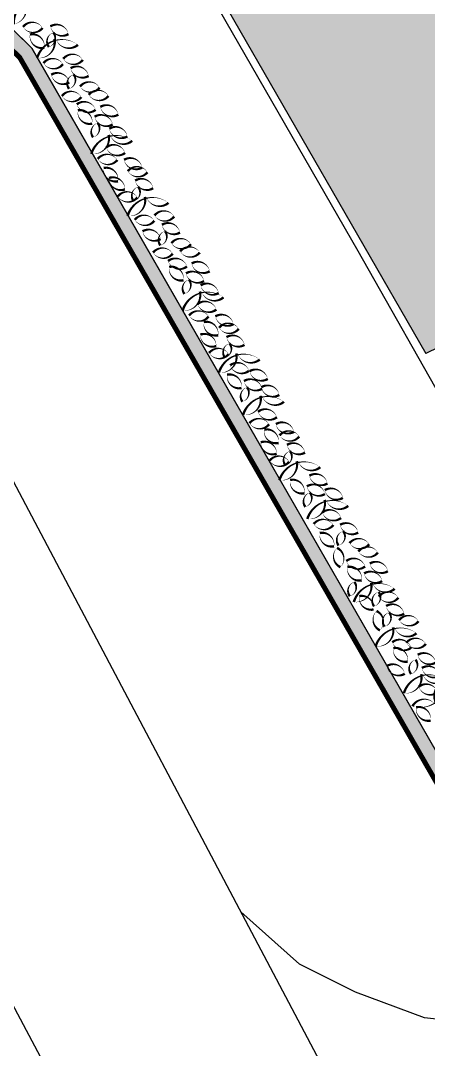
# Model space of a CAD drawing. Header units: millimetres. Extents: x 1754 to 2064, y 960 to 1845.
# Drawn here: x 1897.27 to 1905.37, y 1063.33 to 1083.79 of the extents above; entities that cross this region are included whole.
import ezdxf

# ---------------------------------------------------------------- set-up
doc = ezdxf.new("R2010")
doc.units = ezdxf.units.MM
for name, color, linetype in [('A_katastralni mapa', 7, 'Continuous'), ('dveře', 3, 'Continuous'), ('pohled', 4, 'Continuous'), ('srafa fasada', 253, 'Continuous'), ('SRAFY', 3, 'Continuous'), ('zariz.predmety', 203, 'Continuous'), ('ZDIVO', 1, 'Continuous')]:
    doc.layers.add(name, color=color, linetype=linetype)
doc.layers.add('FLOATING-WINDOWS', color=2, linetype='Continuous', plot=False)
picture_1 = doc.add_image_def('image1.jpg', size_in_pixel=(880, 658))

msp = doc.modelspace()

# ---------------------------------------------------------------- hatches: boundary and pattern name
at = {"layer": 'srafa fasada', "linetype": 'Continuous', "lineweight": 0}
h = msp.add_hatch(color=253, dxfattribs=at)
h.dxf.hatch_style = 1
h.paths.add_polyline_path([(1911.962, 1066.207), (1912.092, 1065.942), (1908.184, 1064.026), (1902.718, 1073.539), (1897.252, 1083.051), (1887.555, 1092.599), (1887.766, 1092.812), (1897.491, 1083.236), (1902.909, 1073.808), (1908.307, 1064.415)])
h = msp.add_hatch(color=253, dxfattribs=at)
h.dxf.hatch_style = 1
h.paths.add_polyline_path([(1901.224, 1084.291), (1913.483, 1090.3), (1917.093, 1082.938), (1912.932, 1080.898), (1911.535, 1083.749), (1908.706, 1082.362), (1910.104, 1079.511), (1905.319, 1077.166)])

# ---------------------------------------------------------------- linework, layer by layer
at = {"layer": 'A_katastralni mapa'}
for p, q in [((1890.027, 1088.044), (1947.975, 978.405)), ((1897.252, 1083.051), (1927.22, 1030.9)), ((1888.515, 1080.347), (1942.819, 978.438)), ((1902.811, 1065.024), (1901.642, 1066.069)), ((1903.927, 1064.469), (1902.811, 1065.024)), ((1905.292, 1063.96), (1903.927, 1064.469)), ((1906.965, 1063.78), (1905.292, 1063.96))]:
    msp.add_line(p, q, dxfattribs=at)
at = {"layer": 'dveře'}
for p in [(1901.224, 1084.291), (1910.104, 1079.511)]:
    msp.add_line(p, (1905.319, 1077.166), dxfattribs=at)
at = {"layer": 'FLOATING-WINDOWS'}
msp.add_lwpolyline([(1911.962, 1066.207), (1912.092, 1065.942), (1908.184, 1064.026), (1902.718, 1073.539), (1897.252, 1083.051), (1887.555, 1092.599), (1887.766, 1092.812), (1897.491, 1083.236), (1902.909, 1073.808), (1908.307, 1064.415)], close=True, dxfattribs=at)
at = {"layer": 'pohled', "const_width": 0.1}
msp.add_lwpolyline([(1906.264, 1111.047), (1898.803, 1108.181), (1877.62, 1098.406), (1881.665, 1096.061), (1886.929, 1093.215), (1897.252, 1083.051), (1908.184, 1064.026), (1925.221, 1072.378)], close=True, dxfattribs=at)
at = {"layer": 'SRAFY'}
for p, q in [((1897.491, 1083.236), (1887.766, 1092.812)), ((1908.184, 1064.026), (1897.252, 1083.051)), ((1908.307, 1064.415), (1897.491, 1083.236))]:
    msp.add_line(p, q, dxfattribs=at)
at = {"layer": 'zariz.predmety', "color": 253, "linetype": 'Continuous', "ltscale": 0.001}
for points in [[(1897.132, 1083.713, 0, 0, 0.520567), (1897.132, 1083.713, 0, 0.05, 0.520567), (1897.337, 1084.181, 0, 0.05, 0.520567), (1897.369, 1084.184, 0, 0.05, 0.520567), (1897.817, 1084.219, 0, 0.05, 0.520567), (1897.132, 1083.713, 0.05, 0.05, 0)], [(1897.317, 1083.661, 0, 0, 0.520567), (1897.317, 1083.661, 0, 0.05, 0.520567), (1897.706, 1083.64, 0, 0.05, 0.520567), (1897.317, 1083.661, 0.05, 0.05, 0)], [(1898.219, 1083.518, 0, 0, 0.520567), (1898.219, 1083.518, 0, 0.05, 0.520567), (1897.861, 1083.671, 0, 0.05, 0.520567), (1898.219, 1083.518, 0.05, 0.05, 0)], [(1897.455, 1083.509, 0, 0, 0.520567), (1897.455, 1083.509, 0, 0.05, 0.520567), (1897.74, 1083.245, 0, 0.05, 0.520567), (1897.455, 1083.509, 0.05, 0.05, 0)], [(1897.92, 1083.547, 0, 0, 0.520567), (1897.92, 1083.547, 0, 0.05, 0.520567), (1897.831, 1083.262, 0, 0.05, 0.520567), (1897.92, 1083.547, 0.05, 0.05, 0)], [(1897.597, 1083.043, 0, 0, 0.520567), (1897.597, 1083.043, 0, 0.05, 0.520567), (1897.941, 1083.421, 0, 0.05, 0.520567), (1897.972, 1083.414, 0, 0.05, 0.520567), (1898.408, 1083.304, 0, 0.05, 0.520567), (1897.597, 1083.043, 0.05, 0.05, 0)], [(1897.723, 1082.94, 0, 0, 0.520567), (1897.723, 1082.94, 0, 0.05, 0.520567), (1898.111, 1082.919, 0, 0.05, 0.520567), (1897.723, 1082.94, 0.05, 0.05, 0)], [(1898.117, 1083.026, 0, 0, 0.520567), (1898.117, 1083.026, 0, 0.05, 0.520567), (1898.505, 1083.005, 0, 0.05, 0.520567), (1898.117, 1083.026, 0.05, 0.05, 0)], [(1898.62, 1082.686, 0, 0, 0.520567), (1898.62, 1082.686, 0, 0.05, 0.520567), (1898.263, 1082.839, 0, 0.05, 0.520567), (1898.62, 1082.686, 0.05, 0.05, 0)], [(1898.235, 1082.557, 0, 0, 0.520567), (1898.235, 1082.557, 0, 0.05, 0.520567), (1897.878, 1082.71, 0, 0.05, 0.520567), (1898.235, 1082.557, 0.05, 0.05, 0)], [(1898.322, 1082.715, 0, 0, 0.520567), (1898.322, 1082.715, 0, 0.05, 0.520567), (1898.232, 1082.43, 0, 0.05, 0.520567), (1898.322, 1082.715, 0.05, 0.05, 0)], [(1898.45, 1082.475, 0, 0, 0.520567), (1898.45, 1082.475, 0, 0.05, 0.520567), (1898.839, 1082.454, 0, 0.05, 0.520567), (1898.45, 1082.475, 0.05, 0.05, 0)], [(1898.088, 1082.287, 0, 0, 0.520567), (1898.088, 1082.287, 0, 0.05, 0.520567), (1898.476, 1082.266, 0, 0.05, 0.520567), (1898.088, 1082.287, 0.05, 0.05, 0)], [(1898.625, 1082.309, 0, 0, 0.520567), (1898.625, 1082.309, 0, 0.05, 0.520567), (1899.013, 1082.288, 0, 0.05, 0.520567), (1898.625, 1082.309, 0.05, 0.05, 0)], [(1898.759, 1082.012, 0, 0, 0.520567), (1898.759, 1082.012, 0, 0.05, 0.520567), (1898.385, 1082.12, 0, 0.05, 0.520567), (1898.759, 1082.012, 0.05, 0.05, 0)], [(1898.406, 1082.001, 0, 0, 0.520567), (1898.406, 1082.001, 0, 0.05, 0.520567), (1898.691, 1081.736, 0, 0.05, 0.520567), (1898.406, 1082.001, 0.05, 0.05, 0)], [(1899.211, 1081.917, 0, 0, 0.520567), (1899.211, 1081.917, 0, 0.05, 0.520567), (1898.853, 1082.07, 0, 0.05, 0.520567), (1899.211, 1081.917, 0.05, 0.05, 0)], [(1899.098, 1081.722, 0, 0, 0.520567), (1899.098, 1081.722, 0, 0.05, 0.520567), (1898.74, 1081.875, 0, 0.05, 0.520567), (1899.098, 1081.722, 0.05, 0.05, 0)], [(1898.8, 1081.75, 0, 0, 0.520567), (1898.8, 1081.75, 0, 0.05, 0.520567), (1898.71, 1081.465, 0, 0.05, 0.520567), (1898.8, 1081.75, 0.05, 0.05, 0)], [(1899.032, 1081.637, 0, 0, 0.520567), (1899.032, 1081.637, 0, 0.05, 0.520567), (1899.39, 1081.484, 0, 0.05, 0.520567), (1899.032, 1081.637, 0.05, 0.05, 0)], [(1898.674, 1081.136, 0, 0, 0.520567), (1898.674, 1081.136, 0, 0.05, 0.520567), (1899.019, 1081.514, 0, 0.05, 0.520567), (1899.05, 1081.507, 0, 0.05, 0.520567), (1899.486, 1081.396, 0, 0.05, 0.520567), (1898.674, 1081.136, 0.05, 0.05, 0)], [(1899.344, 1081.156, 0, 0, 0.520567), (1899.344, 1081.156, 0, 0.05, 0.520567), (1898.97, 1081.264, 0, 0.05, 0.520567), (1899.344, 1081.156, 0.05, 0.05, 0)], [(1898.802, 1081.036, 0, 0, 0.520567), (1898.802, 1081.036, 0, 0.05, 0.520567), (1899.19, 1081.015, 0, 0.05, 0.520567), (1898.802, 1081.036, 0.05, 0.05, 0)], [(1899.683, 1080.865, 0, 0, 0.520567), (1899.683, 1080.865, 0, 0.05, 0.520567), (1899.325, 1081.018, 0, 0.05, 0.520567), (1899.683, 1080.865, 0.05, 0.05, 0)], [(1898.92, 1080.856, 0, 0, 0.520567), (1898.92, 1080.856, 0, 0.05, 0.520567), (1899.205, 1080.592, 0, 0.05, 0.520567), (1898.92, 1080.856, 0.05, 0.05, 0)], [(1899.4, 1080.792, 0, 0, 0.520567), (1899.4, 1080.792, 0, 0.05, 0.520567), (1899.788, 1080.771, 0, 0.05, 0.520567), (1899.4, 1080.792, 0.05, 0.05, 0)], [(1899.341, 1080.429, 0, 0, 0.520567), (1899.341, 1080.429, 0, 0.05, 0.520567), (1899.026, 1080.657, 0, 0.05, 0.520567), (1899.341, 1080.429, 0.05, 0.05, 0)], [(1899.903, 1080.453, 0, 0, 0.520567), (1899.903, 1080.453, 0, 0.05, 0.520567), (1899.546, 1080.606, 0, 0.05, 0.520567), (1899.903, 1080.453, 0.05, 0.05, 0)], [(1899.2, 1080.291, 0, 0, 0.520567), (1899.2, 1080.291, 0, 0.05, 0.520567), (1899.588, 1080.271, 0, 0.05, 0.520567), (1899.2, 1080.291, 0.05, 0.05, 0)], [(1899.605, 1080.481, 0, 0, 0.520567), (1899.605, 1080.481, 0, 0.05, 0.520567), (1899.515, 1080.196, 0, 0.05, 0.520567), (1899.605, 1080.481, 0.05, 0.05, 0)], [(1899.395, 1079.903, 0, 0, 0.520567), (1899.395, 1079.903, 0, 0.05, 0.520567), (1899.739, 1080.28, 0, 0.05, 0.520567), (1899.77, 1080.273, 0, 0.05, 0.520567), (1900.207, 1080.163, 0, 0.05, 0.520567), (1899.395, 1079.903, 0.05, 0.05, 0)], [(1899.931, 1079.912, 0, 0, 0.520567), (1899.931, 1079.912, 0, 0.05, 0.520567), (1900.32, 1079.891, 0, 0.05, 0.520567), (1899.931, 1079.912, 0.05, 0.05, 0)], [(1899.537, 1079.826, 0, 0, 0.520567), (1899.537, 1079.826, 0, 0.05, 0.520567), (1899.926, 1079.806, 0, 0.05, 0.520567), (1899.537, 1079.826, 0.05, 0.05, 0)], [(1900.435, 1079.573, 0, 0, 0.520567), (1900.435, 1079.573, 0, 0.05, 0.520567), (1900.077, 1079.726, 0, 0.05, 0.520567), (1900.435, 1079.573, 0.05, 0.05, 0)], [(1900.05, 1079.443, 0, 0, 0.520567), (1900.05, 1079.443, 0, 0.05, 0.520567), (1899.692, 1079.596, 0, 0.05, 0.520567), (1900.05, 1079.443, 0.05, 0.05, 0)], [(1900.137, 1079.601, 0, 0, 0.520567), (1900.137, 1079.601, 0, 0.05, 0.520567), (1900.047, 1079.316, 0, 0.05, 0.520567), (1900.137, 1079.601, 0.05, 0.05, 0)], [(1900.265, 1079.362, 0, 0, 0.520567), (1900.265, 1079.362, 0, 0.05, 0.520567), (1900.653, 1079.341, 0, 0.05, 0.520567), (1900.265, 1079.362, 0.05, 0.05, 0)], [(1899.902, 1079.173, 0, 0, 0.520567), (1899.902, 1079.173, 0, 0.05, 0.520567), (1900.291, 1079.153, 0, 0.05, 0.520567), (1899.902, 1079.173, 0.05, 0.05, 0)], [(1900.44, 1079.196, 0, 0, 0.520567), (1900.44, 1079.196, 0, 0.05, 0.520567), (1900.828, 1079.175, 0, 0.05, 0.520567), (1900.44, 1079.196, 0.05, 0.05, 0)], [(1900.574, 1078.898, 0, 0, 0.520567), (1900.574, 1078.898, 0, 0.05, 0.520567), (1900.2, 1079.006, 0, 0.05, 0.520567), (1900.574, 1078.898, 0.05, 0.05, 0)], [(1901.025, 1078.803, 0, 0, 0.520567), (1901.025, 1078.803, 0, 0.05, 0.520567), (1900.668, 1078.957, 0, 0.05, 0.520567), (1901.025, 1078.803, 0.05, 0.05, 0)], [(1900.221, 1078.888, 0, 0, 0.520567), (1900.221, 1078.888, 0, 0.05, 0.520567), (1900.506, 1078.623, 0, 0.05, 0.520567), (1900.221, 1078.888, 0.05, 0.05, 0)], [(1900.913, 1078.608, 0, 0, 0.520567), (1900.913, 1078.608, 0, 0.05, 0.520567), (1900.555, 1078.761, 0, 0.05, 0.520567), (1900.913, 1078.608, 0.05, 0.05, 0)], [(1900.614, 1078.637, 0, 0, 0.520567), (1900.614, 1078.637, 0, 0.05, 0.520567), (1900.525, 1078.352, 0, 0.05, 0.520567), (1900.614, 1078.637, 0.05, 0.05, 0)], [(1900.847, 1078.523, 0, 0, 0.520567), (1900.847, 1078.523, 0, 0.05, 0.520567), (1901.204, 1078.37, 0, 0.05, 0.520567), (1900.847, 1078.523, 0.05, 0.05, 0)], [(1900.489, 1078.023, 0, 0, 0.520567), (1900.489, 1078.023, 0, 0.05, 0.520567), (1900.833, 1078.4, 0, 0.05, 0.520567), (1900.864, 1078.393, 0, 0.05, 0.520567), (1901.3, 1078.283, 0, 0.05, 0.520567), (1900.489, 1078.023, 0.05, 0.05, 0)], [(1901.159, 1078.042, 0, 0, 0.520567), (1901.159, 1078.042, 0, 0.05, 0.520567), (1900.785, 1078.15, 0, 0.05, 0.520567), (1901.159, 1078.042, 0.05, 0.05, 0)], [(1900.616, 1077.923, 0, 0, 0.520567), (1900.616, 1077.923, 0, 0.05, 0.520567), (1901.005, 1077.902, 0, 0.05, 0.520567), (1900.616, 1077.923, 0.05, 0.05, 0)], [(1901.498, 1077.752, 0, 0, 0.520567), (1901.498, 1077.752, 0, 0.05, 0.520567), (1901.14, 1077.905, 0, 0.05, 0.520567), (1901.498, 1077.752, 0.05, 0.05, 0)], [(1900.909, 1077.794, 0, 0, 0.520567), (1900.909, 1077.794, 0, 0.05, 0.520567), (1901.194, 1077.53, 0, 0.05, 0.520567), (1900.909, 1077.794, 0.05, 0.05, 0)], [(1901.214, 1077.679, 0, 0, 0.520567), (1901.214, 1077.679, 0, 0.05, 0.520567), (1901.603, 1077.658, 0, 0.05, 0.520567), (1901.214, 1077.679, 0.05, 0.05, 0)], [(1901.156, 1077.315, 0, 0, 0.520567), (1901.156, 1077.315, 0, 0.05, 0.520567), (1900.84, 1077.543, 0, 0.05, 0.520567), (1901.156, 1077.315, 0.05, 0.05, 0)], [(1901.718, 1077.339, 0, 0, 0.520567), (1901.718, 1077.339, 0, 0.05, 0.520567), (1901.36, 1077.492, 0, 0.05, 0.520567), (1901.718, 1077.339, 0.05, 0.05, 0)], [(1901.42, 1077.368, 0, 0, 0.520567), (1901.42, 1077.368, 0, 0.05, 0.520567), (1901.33, 1077.083, 0, 0.05, 0.520567), (1901.42, 1077.368, 0.05, 0.05, 0)], [(1901.015, 1077.178, 0, 0, 0.520567), (1901.015, 1077.178, 0, 0.05, 0.520567), (1901.403, 1077.157, 0, 0.05, 0.520567), (1901.015, 1077.178, 0.05, 0.05, 0)], [(1901.21, 1076.789, 0, 0, 0.520567), (1901.21, 1076.789, 0, 0.05, 0.520567), (1901.554, 1077.167, 0, 0.05, 0.520567), (1901.585, 1077.16, 0, 0.05, 0.520567), (1902.021, 1077.049, 0, 0.05, 0.520567), (1901.21, 1076.789, 0.05, 0.05, 0)], [(1901.806, 1076.824, 0, 0, 0.520567), (1901.806, 1076.824, 0, 0.05, 0.520567), (1901.433, 1076.932, 0, 0.05, 0.520567), (1901.806, 1076.824, 0.05, 0.05, 0)], [(1901.374, 1076.746, 0, 0, 0.520567), (1901.374, 1076.746, 0, 0.05, 0.520567), (1901.659, 1076.481, 0, 0.05, 0.520567), (1901.374, 1076.746, 0.05, 0.05, 0)], [(1902.179, 1076.662, 0, 0, 0.520567), (1902.179, 1076.662, 0, 0.05, 0.520567), (1901.821, 1076.815, 0, 0.05, 0.520567), (1902.179, 1076.662, 0.05, 0.05, 0)], [(1901.768, 1076.495, 0, 0, 0.520567), (1901.768, 1076.495, 0, 0.05, 0.520567), (1901.678, 1076.21, 0, 0.05, 0.520567), (1901.768, 1076.495, 0.05, 0.05, 0)], [(1902.066, 1076.467, 0, 0, 0.520567), (1902.066, 1076.467, 0, 0.05, 0.520567), (1901.708, 1076.62, 0, 0.05, 0.520567), (1902.066, 1076.467, 0.05, 0.05, 0)], [(1902.052, 1076.497, 0, 0, 0.520567), (1902.052, 1076.497, 0, 0.05, 0.520567), (1902.41, 1076.344, 0, 0.05, 0.520567), (1902.052, 1076.497, 0.05, 0.05, 0)], [(1901.69, 1075.948, 0, 0, 0.520567), (1901.69, 1075.948, 0, 0.05, 0.520567), (1902.035, 1076.326, 0, 0.05, 0.520567), (1902.066, 1076.319, 0, 0.05, 0.520567), (1902.502, 1076.208, 0, 0.05, 0.520567), (1901.69, 1075.948, 0.05, 0.05, 0)], [(1902.361, 1075.901, 0, 0, 0.520567), (1902.361, 1075.901, 0, 0.05, 0.520567), (1901.987, 1076.009, 0, 0.05, 0.520567), (1902.361, 1075.901, 0.05, 0.05, 0)], [(1901.818, 1075.782, 0, 0, 0.520567), (1901.818, 1075.782, 0, 0.05, 0.520567), (1902.206, 1075.761, 0, 0.05, 0.520567), (1901.818, 1075.782, 0.05, 0.05, 0)], [(1902.111, 1075.654, 0, 0, 0.520567), (1902.111, 1075.654, 0, 0.05, 0.520567), (1902.396, 1075.389, 0, 0.05, 0.520567), (1902.111, 1075.654, 0.05, 0.05, 0)], [(1902.699, 1075.611, 0, 0, 0.520567), (1902.699, 1075.611, 0, 0.05, 0.520567), (1902.342, 1075.764, 0, 0.05, 0.520567), (1902.699, 1075.611, 0.05, 0.05, 0)], [(1902.416, 1075.538, 0, 0, 0.520567), (1902.416, 1075.538, 0, 0.05, 0.520567), (1902.804, 1075.517, 0, 0.05, 0.520567), (1902.416, 1075.538, 0.05, 0.05, 0)], [(1902.357, 1075.174, 0, 0, 0.520567), (1902.357, 1075.174, 0, 0.05, 0.520567), (1902.042, 1075.402, 0, 0.05, 0.520567), (1902.357, 1075.174, 0.05, 0.05, 0)], [(1902.92, 1075.198, 0, 0, 0.520567), (1902.92, 1075.198, 0, 0.05, 0.520567), (1902.562, 1075.351, 0, 0.05, 0.520567), (1902.92, 1075.198, 0.05, 0.05, 0)], [(1902.216, 1075.037, 0, 0, 0.520567), (1902.216, 1075.037, 0, 0.05, 0.520567), (1902.605, 1075.016, 0, 0.05, 0.520567), (1902.216, 1075.037, 0.05, 0.05, 0)], [(1902.621, 1075.227, 0, 0, 0.520567), (1902.621, 1075.227, 0, 0.05, 0.520567), (1902.532, 1074.942, 0, 0.05, 0.520567), (1902.621, 1075.227, 0.05, 0.05, 0)], [(1902.411, 1074.648, 0, 0, 0.520567), (1902.411, 1074.648, 0, 0.05, 0.520567), (1902.756, 1075.026, 0, 0.05, 0.520567), (1902.787, 1075.019, 0, 0.05, 0.520567), (1903.223, 1074.908, 0, 0.05, 0.520567), (1902.411, 1074.648, 0.05, 0.05, 0)], [(1902.624, 1074.654, 0, 0, 0.520567), (1902.624, 1074.654, 0, 0.05, 0.520567), (1902.909, 1074.389, 0, 0.05, 0.520567), (1902.624, 1074.654, 0.05, 0.05, 0)], [(1903.366, 1074.584, 0, 0, 0.520567), (1903.366, 1074.584, 0, 0.05, 0.520567), (1903.008, 1074.737, 0, 0.05, 0.520567), (1903.366, 1074.584, 0.05, 0.05, 0)], [(1903.316, 1074.374, 0, 0, 0.520567), (1903.316, 1074.374, 0, 0.05, 0.520567), (1902.958, 1074.527, 0, 0.05, 0.520567), (1903.316, 1074.374, 0.05, 0.05, 0)], [(1903.314, 1074.45, 0, 0, 0.520567), (1903.314, 1074.45, 0, 0.05, 0.520567), (1903.672, 1074.297, 0, 0.05, 0.520567), (1903.314, 1074.45, 0.05, 0.05, 0)], [(1903.017, 1074.403, 0, 0, 0.520567), (1903.017, 1074.403, 0, 0.05, 0.520567), (1902.928, 1074.118, 0, 0.05, 0.520567), (1903.017, 1074.403, 0.05, 0.05, 0)], [(1902.967, 1073.879, 0, 0, 0.520567), (1902.967, 1073.879, 0, 0.05, 0.520567), (1903.311, 1074.256, 0, 0.05, 0.520567), (1903.342, 1074.249, 0, 0.05, 0.520567), (1903.779, 1074.139, 0, 0.05, 0.520567), (1902.967, 1073.879, 0.05, 0.05, 0)], [(1903.637, 1073.898, 0, 0, 0.520567), (1903.637, 1073.898, 0, 0.05, 0.520567), (1903.263, 1074.006, 0, 0.05, 0.520567), (1903.637, 1073.898, 0.05, 0.05, 0)], [(1903.094, 1073.778, 0, 0, 0.520567), (1903.094, 1073.778, 0, 0.05, 0.520567), (1903.483, 1073.758, 0, 0.05, 0.520567), (1903.094, 1073.778, 0.05, 0.05, 0)], [(1903.678, 1073.636, 0, 0, 0.520567), (1903.678, 1073.636, 0, 0.05, 0.520567), (1903.588, 1073.351, 0, 0.05, 0.520567), (1903.678, 1073.636, 0.05, 0.05, 0)], [(1903.976, 1073.608, 0, 0, 0.520567), (1903.976, 1073.608, 0, 0.05, 0.520567), (1903.618, 1073.761, 0, 0.05, 0.520567), (1903.976, 1073.608, 0.05, 0.05, 0)], [(1903.213, 1073.599, 0, 0, 0.520567), (1903.213, 1073.599, 0, 0.05, 0.520567), (1903.497, 1073.334, 0, 0.05, 0.520567), (1903.213, 1073.599, 0.05, 0.05, 0)], [(1903.806, 1073.397, 0, 0, 0.520567), (1903.806, 1073.397, 0, 0.05, 0.520567), (1904.194, 1073.376, 0, 0.05, 0.520567), (1903.806, 1073.397, 0.05, 0.05, 0)], [(1903.556, 1073.303, 0, 0, 0.520567), (1903.556, 1073.303, 0, 0.05, 0.520567), (1903.624, 1072.92, 0, 0.05, 0.520567), (1903.556, 1073.303, 0.05, 0.05, 0)], [(1903.98, 1073.231, 0, 0, 0.520567), (1903.98, 1073.231, 0, 0.05, 0.520567), (1904.369, 1073.21, 0, 0.05, 0.520567), (1903.98, 1073.231, 0.05, 0.05, 0)], [(1904.115, 1072.934, 0, 0, 0.520567), (1904.115, 1072.934, 0, 0.05, 0.520567), (1903.741, 1073.042, 0, 0.05, 0.520567), (1904.115, 1072.934, 0.05, 0.05, 0)], [(1904.566, 1072.839, 0, 0, 0.520567), (1904.566, 1072.839, 0, 0.05, 0.520567), (1904.209, 1072.992, 0, 0.05, 0.520567), (1904.566, 1072.839, 0.05, 0.05, 0)], [(1903.762, 1072.923, 0, 0, 0.520567), (1903.762, 1072.923, 0, 0.05, 0.520567), (1904.047, 1072.658, 0, 0.05, 0.520567), (1903.762, 1072.923, 0.05, 0.05, 0)], [(1904.453, 1072.643, 0, 0, 0.520567), (1904.453, 1072.643, 0, 0.05, 0.520567), (1904.096, 1072.796, 0, 0.05, 0.520567), (1904.453, 1072.643, 0.05, 0.05, 0)], [(1903.902, 1072.627, 0, 0, 0.520567), (1903.902, 1072.627, 0, 0.05, 0.520567), (1903.812, 1072.342, 0, 0.05, 0.520567), (1903.902, 1072.627, 0.05, 0.05, 0)], [(1903.89, 1072.228, 0, 0, 0.520567), (1903.89, 1072.228, 0, 0.05, 0.520567), (1904.234, 1072.606, 0, 0.05, 0.520567), (1904.265, 1072.599, 0, 0.05, 0.520567), (1904.701, 1072.489, 0, 0.05, 0.520567), (1903.89, 1072.228, 0.05, 0.05, 0)], [(1904.383, 1072.427, 0, 0, 0.520567), (1904.383, 1072.427, 0, 0.05, 0.520567), (1904.293, 1072.142, 0, 0.05, 0.520567), (1904.383, 1072.427, 0.05, 0.05, 0)], [(1904.386, 1072.333, 0, 0, 0.520567), (1904.386, 1072.333, 0, 0.05, 0.520567), (1904.775, 1072.312, 0, 0.05, 0.520567), (1904.386, 1072.333, 0.05, 0.05, 0)], [(1903.999, 1072.344, 0, 0, 0.520567), (1903.999, 1072.344, 0, 0.05, 0.520567), (1904.283, 1072.079, 0, 0.05, 0.520567), (1903.999, 1072.344, 0.05, 0.05, 0)], [(1904.89, 1071.994, 0, 0, 0.520567), (1904.89, 1071.994, 0, 0.05, 0.520567), (1904.532, 1072.147, 0, 0.05, 0.520567), (1904.89, 1071.994, 0.05, 0.05, 0)], [(1904.342, 1072.048, 0, 0, 0.520567), (1904.342, 1072.048, 0, 0.05, 0.520567), (1904.41, 1071.665, 0, 0.05, 0.520567), (1904.342, 1072.048, 0.05, 0.05, 0)], [(1904.592, 1072.022, 0, 0, 0.520567), (1904.592, 1072.022, 0, 0.05, 0.520567), (1904.502, 1071.737, 0, 0.05, 0.520567), (1904.592, 1072.022, 0.05, 0.05, 0)], [(1904.789, 1071.866, 0, 0, 0.520567), (1904.789, 1071.866, 0, 0.05, 0.520567), (1905.177, 1071.845, 0, 0.05, 0.520567), (1904.789, 1071.866, 0.05, 0.05, 0)], [(1904.324, 1071.346, 0, 0, 0.520567), (1904.324, 1071.346, 0, 0.05, 0.520567), (1904.669, 1071.723, 0, 0.05, 0.520567), (1904.7, 1071.717, 0, 0.05, 0.520567), (1905.136, 1071.606, 0, 0.05, 0.520567), (1904.324, 1071.346, 0.05, 0.05, 0)], [(1905.029, 1071.319, 0, 0, 0.520567), (1905.029, 1071.319, 0, 0.05, 0.520567), (1904.655, 1071.427, 0, 0.05, 0.520567), (1905.029, 1071.319, 0.05, 0.05, 0)], [(1904.933, 1071.416, 0, 0, 0.520567), (1904.933, 1071.416, 0, 0.05, 0.520567), (1905.321, 1071.395, 0, 0.05, 0.520567), (1904.933, 1071.416, 0.05, 0.05, 0)], [(1904.676, 1071.309, 0, 0, 0.520567), (1904.676, 1071.309, 0, 0.05, 0.520567), (1904.961, 1071.044, 0, 0.05, 0.520567), (1904.676, 1071.309, 0.05, 0.05, 0)], [(1905.519, 1071.024, 0, 0, 0.520567), (1905.519, 1071.024, 0, 0.05, 0.520567), (1905.161, 1071.177, 0, 0.05, 0.520567), (1905.519, 1071.024, 0.05, 0.05, 0)], [(1904.902, 1070.801, 0, 0, 0.520567), (1904.902, 1070.801, 0, 0.05, 0.520567), (1904.545, 1070.954, 0, 0.05, 0.520567), (1904.902, 1070.801, 0.05, 0.05, 0)], [(1905.117, 1071.081, 0, 0, 0.520567), (1905.117, 1071.081, 0, 0.05, 0.520567), (1905.028, 1070.796, 0, 0.05, 0.520567), (1905.117, 1071.081, 0.05, 0.05, 0)], [(1905.243, 1070.915, 0, 0, 0.520567), (1905.243, 1070.915, 0, 0.05, 0.520567), (1905.601, 1070.762, 0, 0.05, 0.520567), (1905.243, 1070.915, 0.05, 0.05, 0)], [(1904.885, 1070.415, 0, 0, 0.520567), (1904.885, 1070.415, 0, 0.05, 0.520567), (1905.23, 1070.792, 0, 0.05, 0.520567), (1905.261, 1070.786, 0, 0.05, 0.520567), (1905.697, 1070.675, 0, 0.05, 0.520567), (1904.885, 1070.415, 0.05, 0.05, 0)], [(1905.73, 1070.675, 0, 0, 0.520567), (1905.73, 1070.675, 0, 0.05, 0.520567), (1905.535, 1070.203, 0, 0.05, 0.520567), (1905.503, 1070.199, 0, 0.05, 0.520567), (1905.055, 1070.155, 0, 0.05, 0.520567), (1905.73, 1070.675, 0.05, 0.05, 0)], [(1905.555, 1070.434, 0, 0, 0.520567), (1905.555, 1070.434, 0, 0.05, 0.520567), (1905.182, 1070.542, 0, 0.05, 0.520567), (1905.555, 1070.434, 0.05, 0.05, 0)], [(1905.131, 1070.135, 0, 0, 0.520567), (1905.131, 1070.135, 0, 0.05, 0.520567), (1905.416, 1069.87, 0, 0.05, 0.520567), (1905.131, 1070.135, 0.05, 0.05, 0)]]:
    msp.add_lwpolyline(points, format="xyseb", close=True, dxfattribs=at)
at = {"layer": 'ZDIVO'}
for p, q in [((1903.975, 1079.203), (1901.014, 1084.355)), ((1908.692, 1070.862), (1903.975, 1079.203))]:
    msp.add_line(p, q, dxfattribs=at)

# ---------------------------------------------------------------- pictures from other files: only their frames are drawn
at = {"layer": 'A_katastralni mapa'}
image = msp.add_image(picture_1, insert=(1753.89, 959.669), size_in_units=(310.444, 232.128), dxfattribs=at)
image.dxf.flags = 7

doc.saveas('drawing.dxf')
